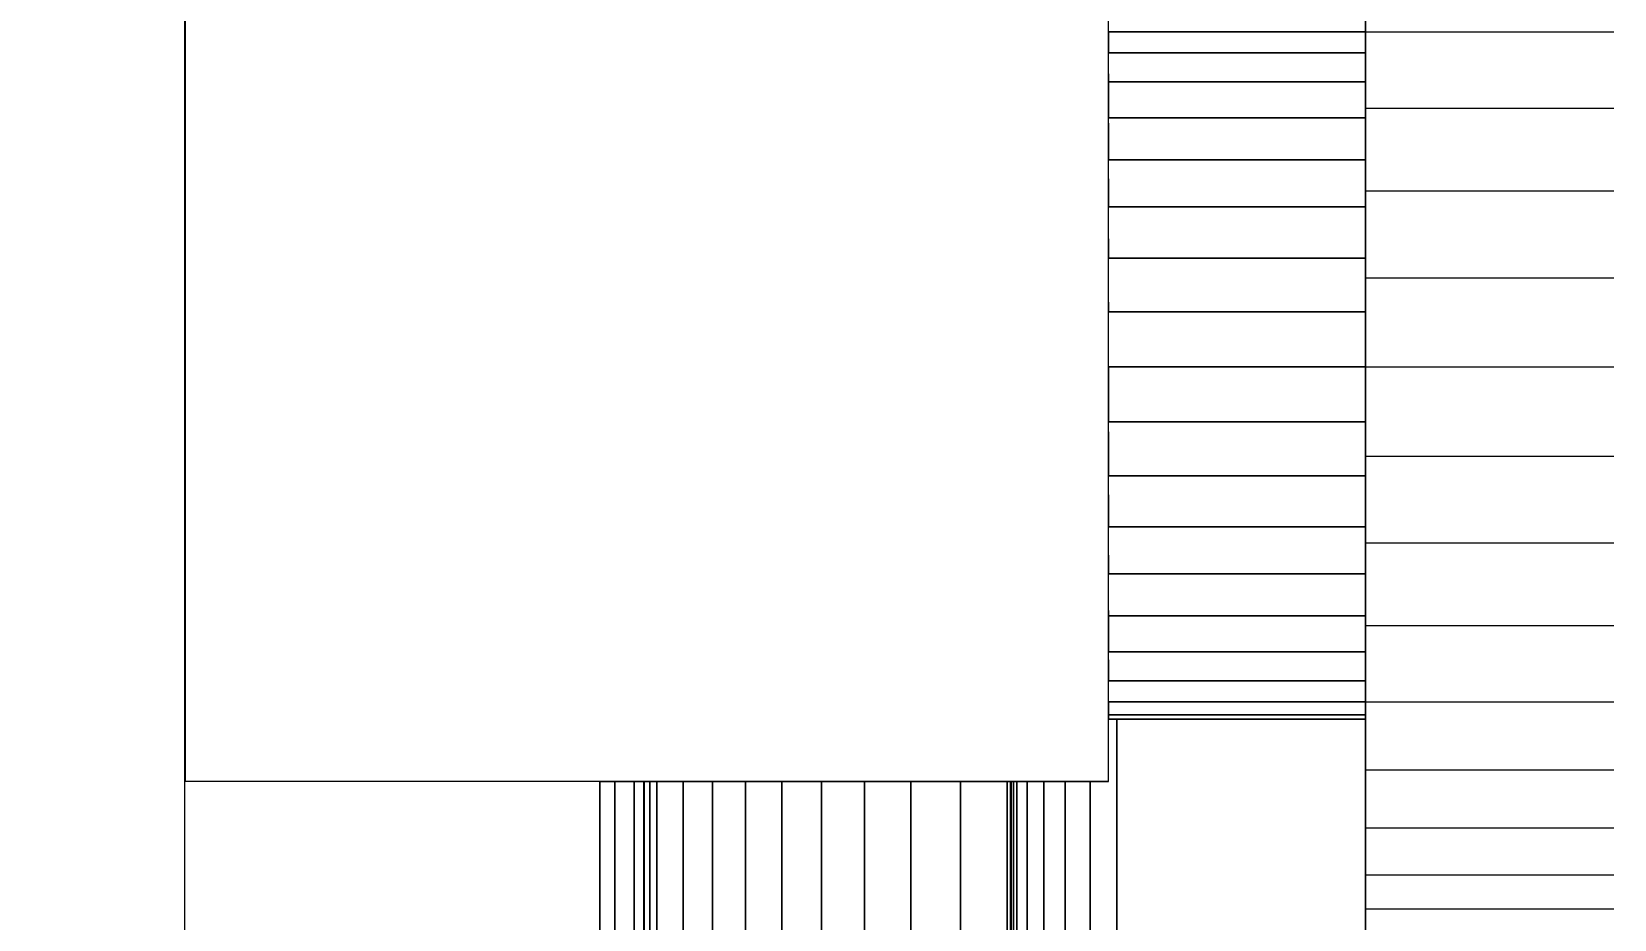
# Model space of a CAD drawing. Header units: millimetres. Extents: x 81693 to 98868, y 6565 to 11437.
# Drawn here: x 83411.15 to 83418.79, y 10773.03 to 10777.31 of the extents above; entities that cross this region are included whole.
import ezdxf

# ---------------------------------------------------------------- set-up
doc = ezdxf.new("R2010")
doc.units = ezdxf.units.MM
doc.layers.add('Cotas', color=12, linetype='Continuous', lineweight=5)
doc.layers.add('Moveis', color=1, linetype='Continuous', lineweight=9)
doc.layers.add('Piso', color=55, linetype='Continuous')
doc.styles.add('Valéria', font='romantic.ttf', dxfattribs={"height": 10})
doc.dimstyles.new('Cota - 50', dxfattribs={"dimtxt": 10, "dimasz": 5, "dimexe": 10, "dimexo": 20, "dimgap": 5, "dimtad": 1, "dimtxsty": 'Valéria', "dimblk": 'DOT', "dimcen": 0, "dimclrd": 12, "dimclre": 12, "dimclrt": 2, "dimazin": 2, "dimtfac": 1, "dimtix": 1, "dimtmove": 0, "dimatfit": 3, "dimldrblk": 'DOT', "dimfxl": 1, "dimarcsym": 0})

# ---------------------------------------------------------------- blocks, each defined once
blk = doc.blocks.new('gg')
at = {"layer": 'Cotas'}
for p, q in [((49164.8033, 7864.2733), (49164.8033, 7864.3355)), ((49166.0433, 7864.3355), (49166.0433, 7864.2733)), ((49164.8033, 7864.1712), (49164.8033, 7864.2733)), ((49166.0433, 7864.2733), (49166.0433, 7864.1712)), ((49164.8033, 7864.0707), (49164.8033, 7864.1712)), ((49166.0433, 7864.1712), (49166.0433, 7864.0318)), ((49164.8033, 7864.0318), (49164.8033, 7864.0707)), ((49164.8033, 7863.8585), (49164.8033, 7864.0318)), ((49166.0433, 7864.0318), (49166.0433, 7863.9049)), ((49164.8033, 7863.832), (49164.8033, 7863.8585)), ((49166.0433, 7863.9049), (49166.0433, 7863.8585)), ((49166.0433, 7863.8585), (49166.0433, 7863.6557)), ((49164.8033, 7863.6557), (49164.8033, 7863.832)), ((49164.8033, 7863.5644), (49164.8033, 7863.6557)), ((49166.0433, 7863.6557), (49166.0433, 7863.5063)), ((49164.8033, 7863.4282), (49164.8033, 7863.5644)), ((49166.0433, 7863.5063), (49166.0433, 7863.4282)), ((49164.8033, 7863.2745), (49164.8033, 7863.4282)), ((49166.0433, 7863.4282), (49166.0433, 7863.1818)), ((49164.8033, 7863.1818), (49164.8033, 7863.2745)), ((49164.8033, 7862.9693), (49164.8033, 7863.1818)), ((49166.0433, 7863.1818), (49166.0433, 7863.0867)), ((49166.0433, 7863.0867), (49166.0433, 7862.9224)), ((49164.8033, 7862.9224), (49164.8033, 7862.9693)), ((49164.8033, 7862.6565), (49164.8033, 7862.9224)), ((49166.0433, 7862.9224), (49166.0433, 7862.6565)), ((49164.8033, 7862.3905), (49164.8033, 7862.6565)), ((49166.0433, 7862.6565), (49166.0433, 7862.3905)), ((49164.8033, 7862.3436), (49164.8033, 7862.3905)), ((49166.0433, 7862.3905), (49166.0433, 7862.2263)), ((49164.8033, 7862.1311), (49164.8033, 7862.3436)), ((49166.0433, 7862.2263), (49166.0433, 7862.1311)), ((49164.8033, 7862.0384), (49164.8033, 7862.1311)), ((49166.0433, 7862.1311), (49166.0433, 7861.8847)), ((49164.8033, 7861.8847), (49164.8033, 7862.0384)), ((49164.8033, 7861.7485), (49164.8033, 7861.8847)), ((49166.0433, 7861.8847), (49166.0433, 7861.8067)), ((49166.0433, 7861.8067), (49166.0433, 7861.6572)), ((49164.8033, 7861.6572), (49164.8033, 7861.7485)), ((49164.8033, 7861.4809), (49164.8033, 7861.6572)), ((49166.0433, 7861.6572), (49166.0433, 7861.4544)), ((49164.8033, 7861.4544), (49164.8033, 7861.4809)), ((49164.8033, 7861.2811), (49164.8033, 7861.4544)), ((49166.0433, 7861.4544), (49166.0433, 7861.408)), ((49166.0433, 7861.408), (49166.0433, 7861.2811)), ((49164.8033, 7861.2423), (49164.8033, 7861.2811)), ((49164.8033, 7861.1418), (49164.8033, 7861.2423)), ((49166.0433, 7861.2811), (49166.0433, 7861.1418)), ((49164.8033, 7861.0397), (49164.8033, 7861.1418)), ((49166.0433, 7861.1418), (49166.0433, 7861.0397)), ((49164.8033, 7860.9774), (49164.8033, 7861.0397)), ((49166.0433, 7861.0397), (49166.0433, 7860.9774)), ((49164.8033, 7860.9565), (49164.8033, 7860.9774)), ((49164.8033, 7860.9565), (49164.8433, 7860.9565)), ((49164.8033, 7860.8745), (49164.8033, 7860.9565)), ((49164.8433, 7860.9565), (49166.0433, 7860.9565)), ((49166.0433, 7860.9774), (49166.0433, 7860.9565)), ((49166.0433, 7860.9565), (49166.0433, 7860.7119)), ((49164.8033, 7860.7544), (49164.8033, 7860.8745)), ((49164.8033, 7860.6811), (49164.8033, 7860.7544)), ((49166.0433, 7860.7119), (49166.0433, 7860.4317)), ((49164.8033, 7860.6565), (49160.3433, 7860.6565)), ((49162.3464, 7858.8689), (49162.3464, 7860.6565)), ((49162.3464, 7860.6565), (49162.4198, 7860.6565)), ((49162.4198, 7860.6565), (49162.5129, 7860.6565)), ((49162.5129, 7860.6565), (49162.5573, 7860.6565)), ((49162.5573, 7860.6565), (49162.563, 7860.6565)), ((49162.563, 7860.6565), (49162.5881, 7860.6565)), ((49162.5881, 7858.8689), (49162.5881, 7860.6565)), ((49162.5881, 7860.6565), (49162.6226, 7860.6565)), ((49162.6226, 7860.6565), (49162.7487, 7860.6565)), ((49162.7487, 7860.6565), (49162.8913, 7860.6565)), ((49162.8913, 7860.6565), (49163.0503, 7860.6565)), ((49163.0503, 7860.6565), (49163.2255, 7860.6565)), ((49163.2255, 7860.6565), (49163.417, 7860.6565)), ((49163.417, 7860.6565), (49163.6246, 7860.6565)), ((49163.6246, 7860.6565), (49163.8483, 7860.6565)), ((49163.8483, 7860.6565), (49164.0879, 7860.6565)), ((49164.0879, 7860.6565), (49164.3133, 7860.6565)), ((49164.3133, 7860.6565), (49164.3283, 7860.6565)), ((49164.3283, 7860.6565), (49164.3345, 7860.6565)), ((49164.3345, 7860.6565), (49164.3433, 7860.6565)), ((49164.3433, 7858.8689), (49164.3433, 7860.6565)), ((49164.3433, 7860.6565), (49164.3603, 7860.6565)), ((49164.3603, 7860.6565), (49164.4103, 7860.6565)), ((49164.4103, 7860.6565), (49164.4897, 7860.6565)), ((49164.4897, 7860.6565), (49164.5933, 7860.6565)), ((49164.5933, 7860.6565), (49164.7139, 7860.6565)), ((49164.7139, 7860.6565), (49164.8033, 7860.6565)), ((49164.8033, 7860.6565), (49164.8033, 7860.6811)), ((49166.0433, 7860.4317), (49166.0433, 7860.2062)), ((49166.0433, 7860.2062), (49166.0433, 7860.0411)), ((49166.0433, 7860.0411), (49166.0433, 7859.9403))]:
    blk.add_line(p, q, dxfattribs=at)
for points, invisible_edges in [([(49167.2433, 7864.601), (49166.0433, 7864.2733), (49166.0433, 7864.601)], 3), ([(49166.0433, 7864.601), (49166.0433, 7864.2733), (49166.0433, 7864.3355)], 13), ([(49164.8033, 7864.2733), (49166.0433, 7864.3355), (49166.0433, 7864.2733)], 1), ([(49166.0433, 7864.3355), (49164.8033, 7864.2733), (49164.8033, 7864.3355)], 1), ([(49164.8033, 7864.1712), (49159.7033, 7864.0707), (49164.8033, 7864.2733)], 3), ([(49164.8033, 7864.1712), (49166.0433, 7864.2733), (49166.0433, 7864.1712)], 1), ([(49166.0433, 7864.2733), (49164.8033, 7864.1712), (49164.8033, 7864.2733)], 1), ([(49167.2433, 7864.2729), (49166.0433, 7863.9049), (49166.0433, 7864.2733)], 3), ([(49166.0433, 7864.2733), (49166.0433, 7863.9049), (49166.0433, 7864.0318)], 13), ([(49166.0433, 7864.2733), (49166.0433, 7864.0318), (49166.0433, 7864.1712)], 1), ([(49164.8033, 7864.0318), (49166.0433, 7864.1712), (49166.0433, 7864.0318)], 1), ([(49166.0433, 7864.1712), (49164.8033, 7864.0318), (49164.8033, 7864.1712)], 3), ([(49164.8033, 7864.1712), (49164.8033, 7864.0318), (49164.8033, 7864.0707)], 1), ([(49164.8033, 7864.0318), (49159.7033, 7863.832), (49164.8033, 7864.0707)], 3), ([(49164.8033, 7863.8585), (49159.7033, 7863.832), (49164.8033, 7864.0318)], 3), ([(49166.0433, 7863.9049), (49164.8033, 7863.8585), (49166.0433, 7864.0318)], 3), ([(49166.0433, 7864.0318), (49164.8033, 7863.8585), (49164.8033, 7864.0318)], 1), ([(49164.8033, 7863.8585), (49166.0433, 7863.9049), (49166.0433, 7863.8585)], 1), ([(49164.8033, 7863.6557), (49166.0433, 7863.8585), (49166.0433, 7863.6557)], 1), ([(49166.0433, 7863.8585), (49164.8033, 7863.6557), (49164.8033, 7863.8585)], 3), ([(49164.8033, 7863.8585), (49164.8033, 7863.6557), (49164.8033, 7863.832)], 1), ([(49167.2433, 7863.9049), (49166.0433, 7863.5063), (49166.0433, 7863.9049)], 3), ([(49166.0433, 7863.9049), (49166.0433, 7863.5063), (49166.0433, 7863.6557)], 13), ([(49166.0433, 7863.9049), (49166.0433, 7863.6557), (49166.0433, 7863.8585)], 1), ([(49164.8033, 7863.6557), (49159.7033, 7863.5644), (49164.8033, 7863.832)], 3), ([(49166.0433, 7863.5063), (49164.8033, 7863.4282), (49166.0433, 7863.6557)], 3), ([(49166.0433, 7863.6557), (49164.8033, 7863.4282), (49164.8033, 7863.6557)], 3), ([(49164.8033, 7863.6557), (49164.8033, 7863.4282), (49164.8033, 7863.5644)], 1), ([(49164.8033, 7863.4282), (49159.7033, 7863.2745), (49164.8033, 7863.5644)], 3), ([(49164.8033, 7863.4282), (49166.0433, 7863.5063), (49166.0433, 7863.4282)], 1), ([(49167.2433, 7863.5063), (49166.0433, 7863.0867), (49166.0433, 7863.5063)], 3), ([(49166.0433, 7863.5063), (49166.0433, 7863.0867), (49166.0433, 7863.1818)], 13), ([(49166.0433, 7863.5063), (49166.0433, 7863.1818), (49166.0433, 7863.4282)], 1), ([(49164.8033, 7863.1818), (49166.0433, 7863.4282), (49166.0433, 7863.1818)], 1), ([(49166.0433, 7863.4282), (49164.8033, 7863.1818), (49164.8033, 7863.4282)], 3), ([(49164.8033, 7863.4282), (49164.8033, 7863.1818), (49164.8033, 7863.2745)], 1), ([(49164.8033, 7863.1818), (49159.7033, 7862.9693), (49164.8033, 7863.2745)], 3), ([(49166.0433, 7863.0867), (49164.8033, 7862.9224), (49166.0433, 7863.1818)], 3), ([(49166.0433, 7863.1818), (49164.8033, 7862.9224), (49164.8033, 7863.1818)], 3), ([(49164.8033, 7863.1818), (49164.8033, 7862.9224), (49164.8033, 7862.9693)], 1), ([(49164.8033, 7862.9224), (49166.0433, 7863.0867), (49166.0433, 7862.9224)], 1), ([(49167.2433, 7863.0867), (49166.0433, 7862.6565), (49166.0433, 7863.0867)], 3), ([(49166.0433, 7863.0867), (49166.0433, 7862.6565), (49166.0433, 7862.9224)], 1), ([(49164.8033, 7862.9224), (49159.7033, 7862.6565), (49164.8033, 7862.9693)], 3), ([(49164.8033, 7862.6565), (49166.0433, 7862.9224), (49166.0433, 7862.6565)], 1), ([(49166.0433, 7862.9224), (49164.8033, 7862.6565), (49164.8033, 7862.9224)], 1), ([(49164.8033, 7862.3905), (49159.7033, 7862.3436), (49164.8033, 7862.6565)], 3), ([(49164.8033, 7862.3905), (49166.0433, 7862.6565), (49166.0433, 7862.3905)], 1), ([(49166.0433, 7862.6565), (49164.8033, 7862.3905), (49164.8033, 7862.6565)], 1), ([(49167.2433, 7862.6565), (49166.0433, 7862.2263), (49166.0433, 7862.6565)], 3), ([(49166.0433, 7862.6565), (49166.0433, 7862.2263), (49166.0433, 7862.3905)], 1), ([(49166.0433, 7862.2263), (49164.8033, 7862.1311), (49166.0433, 7862.3905)], 3), ([(49166.0433, 7862.3905), (49164.8033, 7862.1311), (49164.8033, 7862.3905)], 3), ([(49164.8033, 7862.3905), (49164.8033, 7862.1311), (49164.8033, 7862.3436)], 1), ([(49164.8033, 7862.1311), (49159.7033, 7862.0384), (49164.8033, 7862.3436)], 3), ([(49164.8033, 7862.1311), (49166.0433, 7862.2263), (49166.0433, 7862.1311)], 1), ([(49167.2433, 7862.2263), (49166.0433, 7861.8067), (49166.0433, 7862.2263)], 3), ([(49166.0433, 7862.2263), (49166.0433, 7861.8067), (49166.0433, 7861.8847)], 13), ([(49166.0433, 7862.2263), (49166.0433, 7861.8847), (49166.0433, 7862.1311)], 1), ([(49164.8033, 7861.8847), (49166.0433, 7862.1311), (49166.0433, 7861.8847)], 1), ([(49166.0433, 7862.1311), (49164.8033, 7861.8847), (49164.8033, 7862.1311)], 3), ([(49164.8033, 7862.1311), (49164.8033, 7861.8847), (49164.8033, 7862.0384)], 1), ([(49164.8033, 7861.8847), (49159.7033, 7861.7485), (49164.8033, 7862.0384)], 3), ([(49166.0433, 7861.8067), (49164.8033, 7861.6572), (49166.0433, 7861.8847)], 3), ([(49166.0433, 7861.8847), (49164.8033, 7861.6572), (49164.8033, 7861.8847)], 3), ([(49164.8033, 7861.8847), (49164.8033, 7861.6572), (49164.8033, 7861.7485)], 1), ([(49164.8033, 7861.6572), (49166.0433, 7861.8067), (49166.0433, 7861.6572)], 1), ([(49167.2433, 7861.8067), (49166.0433, 7861.408), (49166.0433, 7861.8067)], 3), ([(49166.0433, 7861.8067), (49166.0433, 7861.408), (49166.0433, 7861.4544)], 13), ([(49166.0433, 7861.8067), (49166.0433, 7861.4544), (49166.0433, 7861.6572)], 1), ([(49164.8033, 7861.6572), (49159.7033, 7861.4809), (49164.8033, 7861.7485)], 3), ([(49164.8033, 7861.4544), (49166.0433, 7861.6572), (49166.0433, 7861.4544)], 1), ([(49166.0433, 7861.6572), (49164.8033, 7861.4544), (49164.8033, 7861.6572)], 3), ([(49164.8033, 7861.6572), (49164.8033, 7861.4544), (49164.8033, 7861.4809)], 1), ([(49164.8033, 7861.4544), (49159.7033, 7861.2423), (49164.8033, 7861.4809)], 3), ([(49164.8033, 7861.2811), (49159.7033, 7861.2423), (49164.8033, 7861.4544)], 3), ([(49166.0433, 7861.408), (49164.8033, 7861.2811), (49166.0433, 7861.4544)], 3), ([(49166.0433, 7861.4544), (49164.8033, 7861.2811), (49164.8033, 7861.4544)], 1), ([(49164.8033, 7861.2811), (49166.0433, 7861.408), (49166.0433, 7861.2811)], 1), ([(49167.2433, 7861.408), (49166.0433, 7861.0397), (49166.0433, 7861.408)], 3), ([(49166.0433, 7861.408), (49166.0433, 7861.0397), (49166.0433, 7861.1418)], 13), ([(49166.0433, 7861.408), (49166.0433, 7861.1418), (49166.0433, 7861.2811)], 1), ([(49164.8033, 7861.1418), (49159.7033, 7861.0384), (49164.8033, 7861.2423)], 3), ([(49164.8033, 7861.1418), (49166.0433, 7861.2811), (49166.0433, 7861.1418)], 1), ([(49166.0433, 7861.2811), (49164.8033, 7861.1418), (49164.8033, 7861.2811)], 3), ([(49164.8033, 7861.2811), (49164.8033, 7861.1418), (49164.8033, 7861.2423)], 1), ([(49164.8033, 7861.0397), (49166.0433, 7861.1418), (49166.0433, 7861.0397)], 1), ([(49166.0433, 7861.1418), (49164.8033, 7861.0397), (49164.8033, 7861.1418)], 1), ([(49164.8033, 7860.9774), (49159.7033, 7860.8745), (49164.8033, 7861.0397)], 3), ([(49164.8033, 7860.9774), (49166.0433, 7861.0397), (49166.0433, 7860.9774)], 1), ([(49166.0433, 7861.0397), (49164.8033, 7860.9774), (49164.8033, 7861.0397)], 1), ([(49167.2433, 7861.0401), (49166.0433, 7860.7119), (49166.0433, 7861.0397)], 3), ([(49166.0433, 7861.0397), (49166.0433, 7860.7119), (49166.0433, 7860.9565)], 13), ([(49166.0433, 7861.0397), (49166.0433, 7860.9565), (49166.0433, 7860.9774)], 1), ([(49164.8033, 7860.9565), (49159.7033, 7860.8745), (49164.8033, 7860.9774)], 3), ([(49164.7139, 7857.9065), (49164.8433, 7860.9565), (49164.8433, 7857.9065)], 1), ([(49166.0433, 7860.9774), (49164.8433, 7860.9565), (49164.8033, 7860.9774)], 3), ([(49164.8033, 7860.9774), (49164.8433, 7860.9565), (49164.8033, 7860.9565)], 1), ([(49164.8033, 7860.6565), (49164.8033, 7860.9565), (49164.8433, 7860.9565)], 13), ([(49164.8033, 7860.9565), (49164.8033, 7860.6565), (49164.8033, 7860.6811)], 13), ([(49164.8033, 7860.9565), (49164.8033, 7860.6811), (49164.8033, 7860.7544)], 13), ([(49164.8033, 7860.9565), (49164.8033, 7860.7544), (49164.8033, 7860.8745)], 1), ([(49164.8433, 7860.9565), (49166.0433, 7860.9774), (49166.0433, 7860.9565)], 1), ([(49166.0433, 7860.7119), (49164.8433, 7857.9065), (49166.0433, 7860.9565)], 3), ([(49166.0433, 7860.9565), (49164.8433, 7857.9065), (49164.8433, 7860.9565)], 1), ([(49167.2433, 7860.7119), (49166.0433, 7860.4317), (49166.0433, 7860.7119)], 1), ([(49166.0433, 7860.4317), (49166.0433, 7860.0411), (49166.0433, 7860.7119)], 3), ([(49162.3464, 7858.8689), (49160.3433, 7843.9805), (49162.3464, 7860.6565)], 3), ([(49162.3464, 7858.8689), (49160.3433, 7843.9805), (49162.3464, 7860.6565)], 3), ([(49162.3464, 7858.8689), (49160.3433, 7843.9805), (49162.3464, 7860.6565)], 3), ([(49162.3464, 7858.8689), (49160.3433, 7843.9805), (49162.3464, 7860.6565)], 3), ([(49162.3464, 7858.8689), (49160.3433, 7843.9805), (49162.3464, 7860.6565)], 3), ([(49162.4198, 7860.6565), (49162.3722, 7858.8689), (49162.3464, 7860.6565)], 3), ([(49162.3464, 7860.6565), (49162.3722, 7858.8689), (49162.3464, 7858.8689)], 1), ([(49162.3722, 7858.8689), (49162.4198, 7860.6565), (49162.4198, 7858.8689)], 1), ([(49162.4198, 7858.8689), (49162.5129, 7860.6565), (49162.5129, 7858.8689)], 1), ([(49162.5129, 7860.6565), (49162.4198, 7858.8689), (49162.4198, 7860.6565)], 1), ([(49162.5573, 7860.6565), (49162.5532, 7858.8689), (49162.5129, 7860.6565)], 3), ([(49162.5129, 7860.6565), (49162.5532, 7858.8689), (49162.5521, 7858.8611)], 13), ([(49162.5129, 7860.6565), (49162.5427, 7858.8389), (49162.5129, 7858.8689)], 3), ([(49162.5532, 7858.8689), (49162.5573, 7860.6565), (49162.5573, 7858.8689)], 1), ([(49162.563, 7858.8689), (49162.5881, 7860.6565), (49162.5881, 7858.8689)], 1), ([(49162.5881, 7860.6565), (49162.563, 7858.8689), (49162.563, 7860.6565)], 1), ([(49162.6226, 7860.6565), (49162.6141, 7858.8689), (49162.5881, 7860.6565)], 3), ([(49162.5881, 7860.6565), (49162.6141, 7858.8689), (49162.5881, 7858.8689)], 1), ([(49162.6141, 7858.8689), (49162.6226, 7860.6565), (49162.6226, 7858.8689)], 1), ([(49162.6226, 7858.8689), (49162.7487, 7860.6565), (49162.7487, 7858.8689)], 1), ([(49162.7487, 7860.6565), (49162.6226, 7858.8689), (49162.6226, 7860.6565)], 1), ([(49162.7487, 7858.8689), (49162.8913, 7860.6565), (49162.8913, 7858.8689)], 1), ([(49162.8913, 7860.6565), (49162.7487, 7858.8689), (49162.7487, 7860.6565)], 1), ([(49162.8913, 7858.8689), (49163.0503, 7860.6565), (49163.0503, 7858.8689)], 1), ([(49163.0503, 7860.6565), (49162.8913, 7858.8689), (49162.8913, 7860.6565)], 1), ([(49163.0503, 7858.8689), (49163.2255, 7860.6565), (49163.2255, 7858.8689)], 1), ([(49163.2255, 7860.6565), (49163.0503, 7858.8689), (49163.0503, 7860.6565)], 1), ([(49163.2255, 7858.8689), (49163.417, 7860.6565), (49163.417, 7858.8689)], 1), ([(49163.417, 7860.6565), (49163.2255, 7858.8689), (49163.2255, 7860.6565)], 1), ([(49163.417, 7858.8689), (49163.6246, 7860.6565), (49163.6246, 7858.8689)], 1), ([(49163.6246, 7860.6565), (49163.417, 7858.8689), (49163.417, 7860.6565)], 1), ([(49163.6246, 7858.8689), (49163.8483, 7860.6565), (49163.8483, 7858.8689)], 1), ([(49163.8483, 7860.6565), (49163.6246, 7858.8689), (49163.6246, 7860.6565)], 1), ([(49163.8483, 7858.8689), (49164.0879, 7860.6565), (49164.0879, 7858.8689)], 1), ([(49164.0879, 7860.6565), (49163.8483, 7858.8689), (49163.8483, 7860.6565)], 1), ([(49164.0879, 7858.8689), (49164.3133, 7860.6565), (49164.3133, 7858.8689)], 1), ([(49164.3133, 7860.6565), (49164.0879, 7858.8689), (49164.0879, 7860.6565)], 1), ([(49164.3133, 7858.8689), (49164.3283, 7860.6565), (49164.3283, 7858.8689)], 1), ([(49164.3283, 7860.6565), (49164.3133, 7858.8689), (49164.3133, 7860.6565)], 1), ([(49164.3433, 7860.6565), (49164.3393, 7858.8689), (49164.3345, 7860.6565)], 3), ([(49164.3345, 7860.6565), (49164.3393, 7858.8689), (49164.3345, 7858.8689)], 1), ([(49164.3393, 7858.8689), (49164.3433, 7860.6565), (49164.3433, 7858.8689)], 1), ([(49164.3433, 7858.8389), (49164.3603, 7860.6565), (49164.3603, 7858.8389)], 1), ([(49164.3603, 7860.6565), (49164.3433, 7858.8389), (49164.3433, 7860.6565)], 3), ([(49164.3433, 7860.6565), (49164.3433, 7858.8389), (49164.3433, 7858.8689)], 3), ([(49164.3603, 7857.9065), (49164.4103, 7860.6565), (49164.4103, 7857.9065)], 1), ([(49164.4103, 7860.6565), (49164.3603, 7857.9065), (49164.3603, 7860.6565)], 3), ([(49164.3603, 7860.6565), (49164.3603, 7857.9065), (49164.3603, 7858.6389)], 13), ([(49164.3603, 7860.6565), (49164.3603, 7858.6389), (49164.3603, 7858.8389)], 1), ([(49164.4103, 7857.9065), (49164.4897, 7860.6565), (49164.4897, 7857.9065)], 1), ([(49164.4897, 7860.6565), (49164.4103, 7857.9065), (49164.4103, 7860.6565)], 1), ([(49164.4897, 7857.9065), (49164.5933, 7860.6565), (49164.5933, 7857.9065)], 1), ([(49164.5933, 7860.6565), (49164.4897, 7857.9065), (49164.4897, 7860.6565)], 1), ([(49164.5933, 7857.9065), (49164.7139, 7860.6565), (49164.7139, 7857.9065)], 1), ([(49164.7139, 7860.6565), (49164.5933, 7857.9065), (49164.5933, 7860.6565)], 1), ([(49164.8033, 7860.6565), (49164.7139, 7857.9065), (49164.7139, 7860.6565)], 1), ([(49167.2433, 7860.4317), (49166.0433, 7860.2062), (49166.0433, 7860.4317)], 1), ([(49166.0433, 7860.0411), (49166.0433, 7860.4317), (49166.0433, 7860.2062)], 1), ([(49167.2433, 7860.2062), (49166.0433, 7860.0411), (49166.0433, 7860.2062)], 1), ([(49166.0433, 7859.9403), (49164.8433, 7857.9065), (49166.0433, 7860.0411)], 3), ([(49167.2433, 7860.0411), (49166.0433, 7859.9403), (49166.0433, 7860.0411)], 1)]:
    blk.add_3dface(points, dxfattribs=dict(at, invisible_edges=invisible_edges))
at = {"layer": 'Moveis'}
blk.add_line((49160.3433, 7844.3729), (49160.3433, 7880.9401), dxfattribs=at)
at = {"layer": 'Piso'}
blk.add_line((49160.3433, 7864.6565), (49160.3433, 7860.6565), dxfattribs=at)
blk = doc.blocks.new('_Dot')
at = {"color": 0, "linetype": 'ByBlock', "lineweight": -2}
blk.add_line((-0.5, 0), (-1, 0), dxfattribs=at)
at = {"color": 0, "linetype": 'ByBlock', "const_width": 0.5}
blk.add_lwpolyline([(-0.25, 0, 1), (0.25, 0, 1)], format="xyb", close=True, dxfattribs=at)
blk = doc.blocks.new('*D546')
at = {"layer": 'Cotas', "color": 12, "lineweight": -2, "transparency": 16777216}
for p, q in [((83428.1162, 11236.0702), (83397.5079, 11280.4623)), ((81917.3008, 10247.7147), (83399.068, 11269.3913)), ((81938.1162, 10208.7171), (81907.5079, 10253.1092))]:
    blk.add_line(p, q, dxfattribs=at)
at = {"layer": 'Defpoints', "color": 0, "transparency": 16777216}
for p in [(83403.1844, 11272.2295), (83439.4691, 11219.6047), (81949.4691, 10192.2516)]:
    blk.add_point(p, dxfattribs=at)
at = {"layer": 'Cotas', "color": 12, "lineweight": -2, "transparency": 16777216, "xscale": 5, "yscale": 5, "zscale": 5}
for p, rotation in [((83403.1844, 11272.2295), 34.58621303410529), ((81913.1844, 10244.8765), 214.5862130341053)]:
    blk.add_blockref('_Dot', p, dxfattribs=dict(at, rotation=rotation))
at = {"layer": 'Cotas', "color": 2, "transparency": 16777216, "insert": (82652.3988, 10766.9441), "char_height": 10, "attachment_point": 5, "rotation": 34.58621, "style": 'Valéria'}
blk.add_mtext('1815', dxfattribs=at)
blk = doc.blocks.new('*D547')
at = {"layer": 'Cotas', "color": 12, "lineweight": -2, "transparency": 16777216}
for p, q in [((83453.7927, 11227.8374), (83606.5888, 11227.8374)), ((83596.5888, 11222.8374), (83596.5888, 6978.6965)), ((83437.2294, 6973.6965), (83606.5888, 6973.6965))]:
    blk.add_line(p, q, dxfattribs=at)
at = {"layer": 'Defpoints', "color": 0, "transparency": 16777216}
for p in [(83433.7927, 11227.8374), (83417.2294, 6973.6965), (83596.5888, 6973.6965)]:
    blk.add_point(p, dxfattribs=at)
at = {"layer": 'Cotas', "color": 12, "lineweight": -2, "transparency": 16777216, "xscale": 5, "yscale": 5, "zscale": 5}
for p, rotation in [((83596.5888, 11227.8374), 90), ((83596.5888, 6973.6965), 270)]:
    blk.add_blockref('_Dot', p, dxfattribs=dict(at, rotation=rotation))
at = {"layer": 'Cotas', "color": 2, "transparency": 16777216, "insert": (83586.3965, 9100.767), "char_height": 10, "attachment_point": 5, "rotation": 90, "style": 'Valéria'}
blk.add_mtext('4254', dxfattribs=at)

msp = doc.modelspace()

# ---------------------------------------------------------------- block references
at = {"layer": 'Piso'}
msp.add_blockref('gg', (34251.5475, 2913.04), dxfattribs=at)

# ---------------------------------------------------------------- dimensions: what is measured, and where the dimension line sits
at = {"layer": 'Cotas'}
dim = msp.add_aligned_dim(p1=(81949.4691, 10192.2516), p2=(83439.4691, 11219.6047), distance=63.9215, text='1815', dimstyle='Cota - 50', dxfattribs=at)
dim.commit()
dim.dimension.update_dxf_attribs({"geometry": '*D546', "text_midpoint": (82652.3988, 10766.9441)})
dim = msp.add_linear_dim(base=(83596.5888, 6973.6965), p1=(83433.7927, 11227.8374), p2=(83417.2294, 6973.6965), angle=90, text='4254', dimstyle='Cota - 50', dxfattribs=at)
dim.commit()
dim.dimension.update_dxf_attribs({"geometry": '*D547', "text_midpoint": (83586.3965, 9100.767)})

doc.saveas('drawing.dxf')
